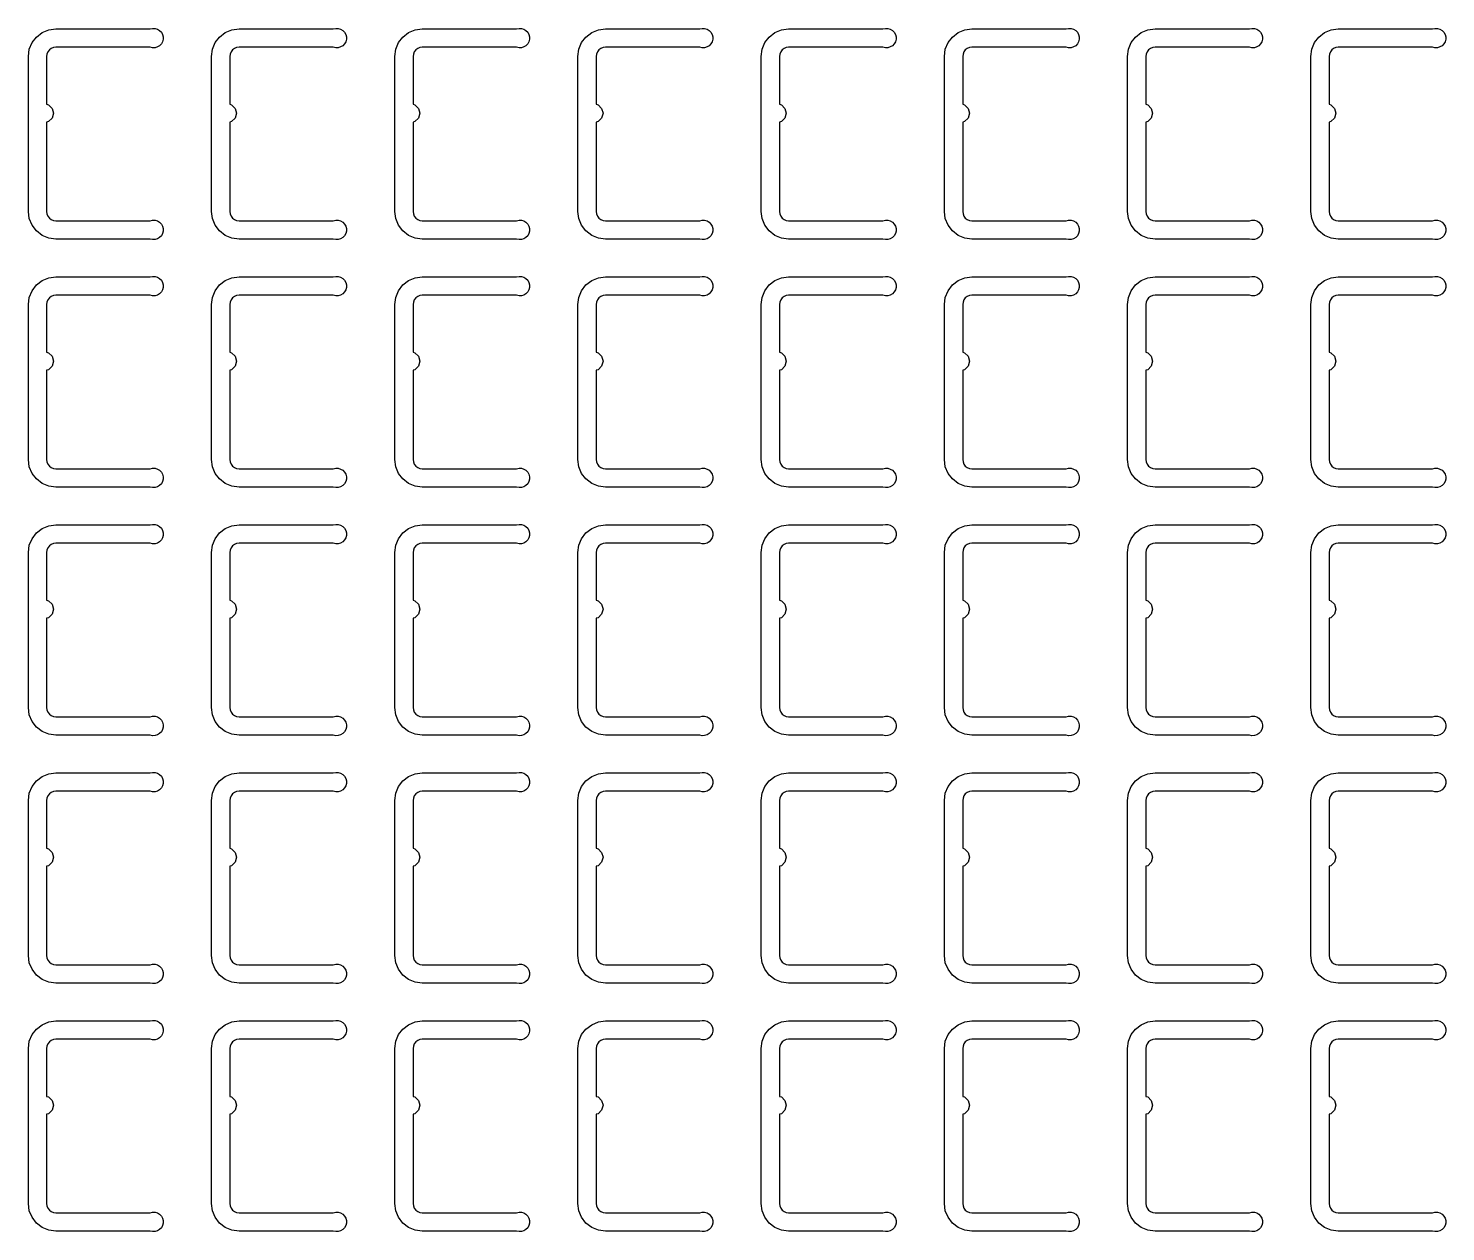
# Model space of a CAD drawing. Extents: x 11 to 212, y 11 to 212.
# Drawn here: x 79.67 to 93.32, y 61.22 to 72.81 of the extents above; entities that cross this region are included whole.
import ezdxf

# ---------------------------------------------------------------- set-up
doc = ezdxf.new("R2010")
doc.units = 0
doc.layers.add('L4', color=7, linetype='continuous')

msp = doc.modelspace()

# ---------------------------------------------------------------- linework, layer by layer
at = {"layer": 'L4'}
for points in [[(80.844, 70.959), (80.867, 70.964), (80.891, 70.964), (80.914, 70.957), (80.935, 70.944), (80.952, 70.927), (80.964, 70.906), (80.97, 70.883), (80.97, 70.859), (80.964, 70.835), (80.952, 70.814), (80.935, 70.797), (80.914, 70.784), (80.891, 70.778), (80.867, 70.777), (80.844, 70.782), (79.935, 70.782), (79.867, 70.791), (79.803, 70.818), (79.748, 70.86), (79.706, 70.915), (79.68, 70.979), (79.671, 71.047), (79.671, 72.541), (79.68, 72.61), (79.706, 72.674), (79.748, 72.728), (79.803, 72.77), (79.867, 72.797), (79.935, 72.806), (80.844, 72.806), (80.867, 72.811), (80.891, 72.811), (80.914, 72.804), (80.935, 72.791), (80.952, 72.774), (80.964, 72.753), (80.97, 72.73), (80.97, 72.706), (80.964, 72.682), (80.952, 72.661), (80.935, 72.644), (80.914, 72.632), (80.891, 72.625), (80.867, 72.624), (80.844, 72.629), (79.935, 72.629), (79.912, 72.626), (79.891, 72.618), (79.873, 72.604), (79.859, 72.585), (79.85, 72.564), (79.847, 72.541), (79.847, 72.08), (79.865, 72.076), (79.899, 72.041), (79.912, 71.994), (79.899, 71.947), (79.865, 71.913), (79.847, 71.908), (79.847, 71.047), (79.85, 71.024), (79.859, 71.003), (79.873, 70.985), (79.891, 70.971), (79.912, 70.962), (79.935, 70.959)], [(82.608, 70.959), (82.632, 70.964), (82.656, 70.964), (82.679, 70.957), (82.7, 70.944), (82.717, 70.927), (82.728, 70.906), (82.735, 70.883), (82.735, 70.859), (82.728, 70.835), (82.717, 70.814), (82.7, 70.797), (82.679, 70.784), (82.656, 70.778), (82.632, 70.777), (82.608, 70.782), (81.7, 70.782), (81.631, 70.791), (81.568, 70.818), (81.513, 70.86), (81.471, 70.915), (81.444, 70.979), (81.435, 71.047), (81.435, 72.541), (81.444, 72.61), (81.471, 72.674), (81.513, 72.728), (81.568, 72.77), (81.631, 72.797), (81.7, 72.806), (82.608, 72.806), (82.632, 72.811), (82.656, 72.811), (82.679, 72.804), (82.7, 72.791), (82.717, 72.774), (82.728, 72.753), (82.735, 72.73), (82.735, 72.706), (82.728, 72.682), (82.717, 72.661), (82.7, 72.644), (82.679, 72.632), (82.656, 72.625), (82.632, 72.624), (82.608, 72.629), (81.7, 72.629), (81.677, 72.626), (81.656, 72.618), (81.638, 72.604), (81.624, 72.585), (81.615, 72.564), (81.612, 72.541), (81.612, 72.08), (81.629, 72.076), (81.664, 72.041), (81.676, 71.994), (81.664, 71.947), (81.629, 71.913), (81.612, 71.908), (81.612, 71.047), (81.615, 71.024), (81.624, 71.003), (81.638, 70.985), (81.656, 70.971), (81.677, 70.962), (81.7, 70.959)], [(84.373, 70.959), (84.397, 70.964), (84.421, 70.964), (84.444, 70.957), (84.464, 70.944), (84.481, 70.927), (84.493, 70.906), (84.499, 70.883), (84.499, 70.859), (84.493, 70.835), (84.481, 70.814), (84.464, 70.797), (84.444, 70.784), (84.421, 70.778), (84.397, 70.777), (84.373, 70.782), (83.465, 70.782), (83.396, 70.791), (83.332, 70.818), (83.278, 70.86), (83.235, 70.915), (83.209, 70.979), (83.2, 71.047), (83.2, 72.541), (83.209, 72.61), (83.235, 72.674), (83.278, 72.728), (83.332, 72.77), (83.396, 72.797), (83.465, 72.806), (84.373, 72.806), (84.397, 72.811), (84.421, 72.811), (84.444, 72.804), (84.464, 72.791), (84.481, 72.774), (84.493, 72.753), (84.499, 72.73), (84.499, 72.706), (84.493, 72.682), (84.481, 72.661), (84.464, 72.644), (84.444, 72.632), (84.421, 72.625), (84.397, 72.624), (84.373, 72.629), (83.465, 72.629), (83.442, 72.626), (83.421, 72.618), (83.402, 72.604), (83.388, 72.585), (83.379, 72.564), (83.376, 72.541), (83.376, 72.08), (83.394, 72.076), (83.429, 72.041), (83.441, 71.994), (83.429, 71.947), (83.394, 71.913), (83.376, 71.908), (83.376, 71.047), (83.379, 71.024), (83.388, 71.003), (83.402, 70.985), (83.421, 70.971), (83.442, 70.962), (83.465, 70.959)], [(86.138, 70.959), (86.161, 70.964), (86.185, 70.964), (86.209, 70.957), (86.229, 70.944), (86.246, 70.927), (86.258, 70.906), (86.264, 70.883), (86.264, 70.859), (86.258, 70.835), (86.246, 70.814), (86.229, 70.797), (86.209, 70.784), (86.185, 70.778), (86.161, 70.777), (86.138, 70.782), (85.229, 70.782), (85.161, 70.791), (85.097, 70.818), (85.042, 70.86), (85, 70.915), (84.974, 70.979), (84.965, 71.047), (84.965, 72.541), (84.974, 72.61), (85, 72.674), (85.042, 72.728), (85.097, 72.77), (85.161, 72.797), (85.229, 72.806), (86.138, 72.806), (86.161, 72.811), (86.185, 72.811), (86.209, 72.804), (86.229, 72.791), (86.246, 72.774), (86.258, 72.753), (86.264, 72.73), (86.264, 72.706), (86.258, 72.682), (86.246, 72.661), (86.229, 72.644), (86.209, 72.632), (86.185, 72.625), (86.161, 72.624), (86.138, 72.629), (85.229, 72.629), (85.207, 72.626), (85.185, 72.618), (85.167, 72.604), (85.153, 72.585), (85.144, 72.564), (85.141, 72.541), (85.141, 72.08), (85.159, 72.076), (85.193, 72.041), (85.206, 71.994), (85.193, 71.947), (85.159, 71.913), (85.141, 71.908), (85.141, 71.047), (85.144, 71.024), (85.153, 71.003), (85.167, 70.985), (85.185, 70.971), (85.207, 70.962), (85.229, 70.959)], [(87.903, 70.959), (87.926, 70.964), (87.95, 70.964), (87.973, 70.957), (87.994, 70.944), (88.011, 70.927), (88.023, 70.906), (88.029, 70.883), (88.029, 70.859), (88.023, 70.835), (88.011, 70.814), (87.994, 70.797), (87.973, 70.784), (87.95, 70.778), (87.926, 70.777), (87.903, 70.782), (86.994, 70.782), (86.926, 70.791), (86.862, 70.818), (86.807, 70.86), (86.765, 70.915), (86.738, 70.979), (86.729, 71.047), (86.729, 72.541), (86.738, 72.61), (86.765, 72.674), (86.807, 72.728), (86.862, 72.77), (86.926, 72.797), (86.994, 72.806), (87.903, 72.806), (87.926, 72.811), (87.95, 72.811), (87.973, 72.804), (87.994, 72.791), (88.011, 72.774), (88.023, 72.753), (88.029, 72.73), (88.029, 72.706), (88.023, 72.682), (88.011, 72.661), (87.994, 72.644), (87.973, 72.632), (87.95, 72.625), (87.926, 72.624), (87.903, 72.629), (86.994, 72.629), (86.971, 72.626), (86.95, 72.618), (86.932, 72.604), (86.918, 72.585), (86.909, 72.564), (86.906, 72.541), (86.906, 72.08), (86.924, 72.076), (86.958, 72.041), (86.971, 71.994), (86.958, 71.947), (86.924, 71.913), (86.906, 71.908), (86.906, 71.047), (86.909, 71.024), (86.918, 71.003), (86.932, 70.985), (86.95, 70.971), (86.971, 70.962), (86.994, 70.959)], [(89.667, 70.959), (89.691, 70.964), (89.715, 70.964), (89.738, 70.957), (89.759, 70.944), (89.775, 70.927), (89.787, 70.906), (89.793, 70.883), (89.793, 70.859), (89.787, 70.835), (89.775, 70.814), (89.759, 70.797), (89.738, 70.784), (89.715, 70.778), (89.691, 70.777), (89.667, 70.782), (88.759, 70.782), (88.69, 70.791), (88.626, 70.818), (88.572, 70.86), (88.53, 70.915), (88.503, 70.979), (88.494, 71.047), (88.494, 72.541), (88.503, 72.61), (88.53, 72.674), (88.572, 72.728), (88.626, 72.77), (88.69, 72.797), (88.759, 72.806), (89.667, 72.806), (89.691, 72.811), (89.715, 72.811), (89.738, 72.804), (89.759, 72.791), (89.775, 72.774), (89.787, 72.753), (89.793, 72.73), (89.793, 72.706), (89.787, 72.682), (89.775, 72.661), (89.759, 72.644), (89.738, 72.632), (89.715, 72.625), (89.691, 72.624), (89.667, 72.629), (88.759, 72.629), (88.736, 72.626), (88.715, 72.618), (88.696, 72.604), (88.682, 72.585), (88.674, 72.564), (88.671, 72.541), (88.671, 72.08), (88.688, 72.076), (88.723, 72.041), (88.735, 71.994), (88.723, 71.947), (88.688, 71.913), (88.671, 71.908), (88.671, 71.047), (88.674, 71.024), (88.682, 71.003), (88.696, 70.985), (88.715, 70.971), (88.736, 70.962), (88.759, 70.959)], [(91.432, 70.959), (91.455, 70.964), (91.48, 70.964), (91.503, 70.957), (91.523, 70.944), (91.54, 70.927), (91.552, 70.906), (91.558, 70.883), (91.558, 70.859), (91.552, 70.835), (91.54, 70.814), (91.523, 70.797), (91.503, 70.784), (91.48, 70.778), (91.455, 70.777), (91.432, 70.782), (90.524, 70.782), (90.455, 70.791), (90.391, 70.818), (90.336, 70.86), (90.294, 70.915), (90.268, 70.979), (90.259, 71.047), (90.259, 72.541), (90.268, 72.61), (90.294, 72.674), (90.336, 72.728), (90.391, 72.77), (90.455, 72.797), (90.524, 72.806), (91.432, 72.806), (91.455, 72.811), (91.48, 72.811), (91.503, 72.804), (91.523, 72.791), (91.54, 72.774), (91.552, 72.753), (91.558, 72.73), (91.558, 72.706), (91.552, 72.682), (91.54, 72.661), (91.523, 72.644), (91.503, 72.632), (91.48, 72.625), (91.455, 72.624), (91.432, 72.629), (90.524, 72.629), (90.501, 72.626), (90.479, 72.618), (90.461, 72.604), (90.447, 72.585), (90.438, 72.564), (90.435, 72.541), (90.435, 72.08), (90.453, 72.076), (90.487, 72.041), (90.5, 71.994), (90.487, 71.947), (90.453, 71.913), (90.435, 71.908), (90.435, 71.047), (90.438, 71.024), (90.447, 71.003), (90.461, 70.985), (90.479, 70.971), (90.501, 70.962), (90.524, 70.959)], [(93.197, 70.959), (93.22, 70.964), (93.244, 70.964), (93.267, 70.957), (93.288, 70.944), (93.305, 70.927), (93.317, 70.906), (93.323, 70.883), (93.323, 70.859), (93.317, 70.835), (93.305, 70.814), (93.288, 70.797), (93.267, 70.784), (93.244, 70.778), (93.22, 70.777), (93.197, 70.782), (92.288, 70.782), (92.22, 70.791), (92.156, 70.818), (92.101, 70.86), (92.059, 70.915), (92.033, 70.979), (92.024, 71.047), (92.024, 72.541), (92.033, 72.61), (92.059, 72.674), (92.101, 72.728), (92.156, 72.77), (92.22, 72.797), (92.288, 72.806), (93.197, 72.806), (93.22, 72.811), (93.244, 72.811), (93.267, 72.804), (93.288, 72.791), (93.305, 72.774), (93.317, 72.753), (93.323, 72.73), (93.323, 72.706), (93.317, 72.682), (93.305, 72.661), (93.288, 72.644), (93.267, 72.632), (93.244, 72.625), (93.22, 72.624), (93.197, 72.629), (92.288, 72.629), (92.265, 72.626), (92.244, 72.618), (92.226, 72.604), (92.212, 72.585), (92.203, 72.564), (92.2, 72.541), (92.2, 72.08), (92.218, 72.076), (92.252, 72.041), (92.265, 71.994), (92.252, 71.947), (92.218, 71.913), (92.2, 71.908), (92.2, 71.047), (92.203, 71.024), (92.212, 71.003), (92.226, 70.985), (92.244, 70.971), (92.265, 70.962), (92.288, 70.959)], [(80.844, 68.571), (80.867, 68.576), (80.891, 68.575), (80.914, 68.568), (80.935, 68.556), (80.952, 68.539), (80.964, 68.518), (80.97, 68.494), (80.97, 68.47), (80.964, 68.447), (80.952, 68.426), (80.935, 68.409), (80.914, 68.396), (80.891, 68.389), (80.867, 68.389), (80.844, 68.394), (79.935, 68.394), (79.867, 68.403), (79.803, 68.43), (79.748, 68.472), (79.706, 68.526), (79.68, 68.59), (79.671, 68.659), (79.671, 70.153), (79.68, 70.221), (79.706, 70.285), (79.748, 70.34), (79.803, 70.382), (79.867, 70.409), (79.935, 70.418), (80.844, 70.418), (80.867, 70.423), (80.891, 70.422), (80.914, 70.416), (80.935, 70.403), (80.952, 70.386), (80.964, 70.365), (80.97, 70.341), (80.97, 70.317), (80.964, 70.294), (80.952, 70.273), (80.935, 70.256), (80.914, 70.243), (80.891, 70.236), (80.867, 70.236), (80.844, 70.241), (79.935, 70.241), (79.912, 70.238), (79.891, 70.229), (79.873, 70.215), (79.859, 70.197), (79.85, 70.176), (79.847, 70.153), (79.847, 69.692), (79.865, 69.687), (79.899, 69.653), (79.912, 69.606), (79.899, 69.559), (79.865, 69.524), (79.847, 69.52), (79.847, 68.659), (79.85, 68.636), (79.859, 68.615), (79.873, 68.596), (79.891, 68.582), (79.912, 68.574), (79.935, 68.571)], [(82.608, 68.571), (82.632, 68.576), (82.656, 68.575), (82.679, 68.568), (82.7, 68.556), (82.717, 68.539), (82.728, 68.518), (82.735, 68.494), (82.735, 68.47), (82.728, 68.447), (82.717, 68.426), (82.7, 68.409), (82.679, 68.396), (82.656, 68.389), (82.632, 68.389), (82.608, 68.394), (81.7, 68.394), (81.631, 68.403), (81.568, 68.43), (81.513, 68.472), (81.471, 68.526), (81.444, 68.59), (81.435, 68.659), (81.435, 70.153), (81.444, 70.221), (81.471, 70.285), (81.513, 70.34), (81.568, 70.382), (81.631, 70.409), (81.7, 70.418), (82.608, 70.418), (82.632, 70.423), (82.656, 70.422), (82.679, 70.416), (82.7, 70.403), (82.717, 70.386), (82.728, 70.365), (82.735, 70.341), (82.735, 70.317), (82.728, 70.294), (82.717, 70.273), (82.7, 70.256), (82.679, 70.243), (82.656, 70.236), (82.632, 70.236), (82.608, 70.241), (81.7, 70.241), (81.677, 70.238), (81.656, 70.229), (81.638, 70.215), (81.624, 70.197), (81.615, 70.176), (81.612, 70.153), (81.612, 69.692), (81.629, 69.687), (81.664, 69.653), (81.676, 69.606), (81.664, 69.559), (81.629, 69.524), (81.612, 69.52), (81.612, 68.659), (81.615, 68.636), (81.624, 68.615), (81.638, 68.596), (81.656, 68.582), (81.677, 68.574), (81.7, 68.571)], [(84.373, 68.571), (84.397, 68.576), (84.421, 68.575), (84.444, 68.568), (84.464, 68.556), (84.481, 68.539), (84.493, 68.518), (84.499, 68.494), (84.499, 68.47), (84.493, 68.447), (84.481, 68.426), (84.464, 68.409), (84.444, 68.396), (84.421, 68.389), (84.397, 68.389), (84.373, 68.394), (83.465, 68.394), (83.396, 68.403), (83.332, 68.43), (83.278, 68.472), (83.235, 68.526), (83.209, 68.59), (83.2, 68.659), (83.2, 70.153), (83.209, 70.221), (83.235, 70.285), (83.278, 70.34), (83.332, 70.382), (83.396, 70.409), (83.465, 70.418), (84.373, 70.418), (84.397, 70.423), (84.421, 70.422), (84.444, 70.416), (84.464, 70.403), (84.481, 70.386), (84.493, 70.365), (84.499, 70.341), (84.499, 70.317), (84.493, 70.294), (84.481, 70.273), (84.464, 70.256), (84.444, 70.243), (84.421, 70.236), (84.397, 70.236), (84.373, 70.241), (83.465, 70.241), (83.442, 70.238), (83.421, 70.229), (83.402, 70.215), (83.388, 70.197), (83.379, 70.176), (83.376, 70.153), (83.376, 69.692), (83.394, 69.687), (83.429, 69.653), (83.441, 69.606), (83.429, 69.559), (83.394, 69.524), (83.376, 69.52), (83.376, 68.659), (83.379, 68.636), (83.388, 68.615), (83.402, 68.596), (83.421, 68.582), (83.442, 68.574), (83.465, 68.571)], [(86.138, 68.571), (86.161, 68.576), (86.185, 68.575), (86.209, 68.568), (86.229, 68.556), (86.246, 68.539), (86.258, 68.518), (86.264, 68.494), (86.264, 68.47), (86.258, 68.447), (86.246, 68.426), (86.229, 68.409), (86.209, 68.396), (86.185, 68.389), (86.161, 68.389), (86.138, 68.394), (85.229, 68.394), (85.161, 68.403), (85.097, 68.43), (85.042, 68.472), (85, 68.526), (84.974, 68.59), (84.965, 68.659), (84.965, 70.153), (84.974, 70.221), (85, 70.285), (85.042, 70.34), (85.097, 70.382), (85.161, 70.409), (85.229, 70.418), (86.138, 70.418), (86.161, 70.423), (86.185, 70.422), (86.209, 70.416), (86.229, 70.403), (86.246, 70.386), (86.258, 70.365), (86.264, 70.341), (86.264, 70.317), (86.258, 70.294), (86.246, 70.273), (86.229, 70.256), (86.209, 70.243), (86.185, 70.236), (86.161, 70.236), (86.138, 70.241), (85.229, 70.241), (85.207, 70.238), (85.185, 70.229), (85.167, 70.215), (85.153, 70.197), (85.144, 70.176), (85.141, 70.153), (85.141, 69.692), (85.159, 69.687), (85.193, 69.653), (85.206, 69.606), (85.193, 69.559), (85.159, 69.524), (85.141, 69.52), (85.141, 68.659), (85.144, 68.636), (85.153, 68.615), (85.167, 68.596), (85.185, 68.582), (85.207, 68.574), (85.229, 68.571)], [(87.903, 68.571), (87.926, 68.576), (87.95, 68.575), (87.973, 68.568), (87.994, 68.556), (88.011, 68.539), (88.023, 68.518), (88.029, 68.494), (88.029, 68.47), (88.023, 68.447), (88.011, 68.426), (87.994, 68.409), (87.973, 68.396), (87.95, 68.389), (87.926, 68.389), (87.903, 68.394), (86.994, 68.394), (86.926, 68.403), (86.862, 68.43), (86.807, 68.472), (86.765, 68.526), (86.738, 68.59), (86.729, 68.659), (86.729, 70.153), (86.738, 70.221), (86.765, 70.285), (86.807, 70.34), (86.862, 70.382), (86.926, 70.409), (86.994, 70.418), (87.903, 70.418), (87.926, 70.423), (87.95, 70.422), (87.973, 70.416), (87.994, 70.403), (88.011, 70.386), (88.023, 70.365), (88.029, 70.341), (88.029, 70.317), (88.023, 70.294), (88.011, 70.273), (87.994, 70.256), (87.973, 70.243), (87.95, 70.236), (87.926, 70.236), (87.903, 70.241), (86.994, 70.241), (86.971, 70.238), (86.95, 70.229), (86.932, 70.215), (86.918, 70.197), (86.909, 70.176), (86.906, 70.153), (86.906, 69.692), (86.924, 69.687), (86.958, 69.653), (86.971, 69.606), (86.958, 69.559), (86.924, 69.524), (86.906, 69.52), (86.906, 68.659), (86.909, 68.636), (86.918, 68.615), (86.932, 68.596), (86.95, 68.582), (86.971, 68.574), (86.994, 68.571)], [(89.667, 68.571), (89.691, 68.576), (89.715, 68.575), (89.738, 68.568), (89.759, 68.556), (89.775, 68.539), (89.787, 68.518), (89.793, 68.494), (89.793, 68.47), (89.787, 68.447), (89.775, 68.426), (89.759, 68.409), (89.738, 68.396), (89.715, 68.389), (89.691, 68.389), (89.667, 68.394), (88.759, 68.394), (88.69, 68.403), (88.626, 68.43), (88.572, 68.472), (88.53, 68.526), (88.503, 68.59), (88.494, 68.659), (88.494, 70.153), (88.503, 70.221), (88.53, 70.285), (88.572, 70.34), (88.626, 70.382), (88.69, 70.409), (88.759, 70.418), (89.667, 70.418), (89.691, 70.423), (89.715, 70.422), (89.738, 70.416), (89.759, 70.403), (89.775, 70.386), (89.787, 70.365), (89.793, 70.341), (89.793, 70.317), (89.787, 70.294), (89.775, 70.273), (89.759, 70.256), (89.738, 70.243), (89.715, 70.236), (89.691, 70.236), (89.667, 70.241), (88.759, 70.241), (88.736, 70.238), (88.715, 70.229), (88.696, 70.215), (88.682, 70.197), (88.674, 70.176), (88.671, 70.153), (88.671, 69.692), (88.688, 69.687), (88.723, 69.653), (88.735, 69.606), (88.723, 69.559), (88.688, 69.524), (88.671, 69.52), (88.671, 68.659), (88.674, 68.636), (88.682, 68.615), (88.696, 68.596), (88.715, 68.582), (88.736, 68.574), (88.759, 68.571)], [(91.432, 68.571), (91.455, 68.576), (91.48, 68.575), (91.503, 68.568), (91.523, 68.556), (91.54, 68.539), (91.552, 68.518), (91.558, 68.494), (91.558, 68.47), (91.552, 68.447), (91.54, 68.426), (91.523, 68.409), (91.503, 68.396), (91.48, 68.389), (91.455, 68.389), (91.432, 68.394), (90.524, 68.394), (90.455, 68.403), (90.391, 68.43), (90.336, 68.472), (90.294, 68.526), (90.268, 68.59), (90.259, 68.659), (90.259, 70.153), (90.268, 70.221), (90.294, 70.285), (90.336, 70.34), (90.391, 70.382), (90.455, 70.409), (90.524, 70.418), (91.432, 70.418), (91.455, 70.423), (91.48, 70.422), (91.503, 70.416), (91.523, 70.403), (91.54, 70.386), (91.552, 70.365), (91.558, 70.341), (91.558, 70.317), (91.552, 70.294), (91.54, 70.273), (91.523, 70.256), (91.503, 70.243), (91.48, 70.236), (91.455, 70.236), (91.432, 70.241), (90.524, 70.241), (90.501, 70.238), (90.479, 70.229), (90.461, 70.215), (90.447, 70.197), (90.438, 70.176), (90.435, 70.153), (90.435, 69.692), (90.453, 69.687), (90.487, 69.653), (90.5, 69.606), (90.487, 69.559), (90.453, 69.524), (90.435, 69.52), (90.435, 68.659), (90.438, 68.636), (90.447, 68.615), (90.461, 68.596), (90.479, 68.582), (90.501, 68.574), (90.524, 68.571)], [(93.197, 68.571), (93.22, 68.576), (93.244, 68.575), (93.267, 68.568), (93.288, 68.556), (93.305, 68.539), (93.317, 68.518), (93.323, 68.494), (93.323, 68.47), (93.317, 68.447), (93.305, 68.426), (93.288, 68.409), (93.267, 68.396), (93.244, 68.389), (93.22, 68.389), (93.197, 68.394), (92.288, 68.394), (92.22, 68.403), (92.156, 68.43), (92.101, 68.472), (92.059, 68.526), (92.033, 68.59), (92.024, 68.659), (92.024, 70.153), (92.033, 70.221), (92.059, 70.285), (92.101, 70.34), (92.156, 70.382), (92.22, 70.409), (92.288, 70.418), (93.197, 70.418), (93.22, 70.423), (93.244, 70.422), (93.267, 70.416), (93.288, 70.403), (93.305, 70.386), (93.317, 70.365), (93.323, 70.341), (93.323, 70.317), (93.317, 70.294), (93.305, 70.273), (93.288, 70.256), (93.267, 70.243), (93.244, 70.236), (93.22, 70.236), (93.197, 70.241), (92.288, 70.241), (92.265, 70.238), (92.244, 70.229), (92.226, 70.215), (92.212, 70.197), (92.203, 70.176), (92.2, 70.153), (92.2, 69.692), (92.218, 69.687), (92.252, 69.653), (92.265, 69.606), (92.252, 69.559), (92.218, 69.524), (92.2, 69.52), (92.2, 68.659), (92.203, 68.636), (92.212, 68.615), (92.226, 68.596), (92.244, 68.582), (92.265, 68.574), (92.288, 68.571)], [(80.844, 66.182), (80.867, 66.188), (80.891, 66.187), (80.914, 66.18), (80.935, 66.168), (80.952, 66.15), (80.964, 66.129), (80.97, 66.106), (80.97, 66.082), (80.964, 66.059), (80.952, 66.038), (80.935, 66.02), (80.914, 66.008), (80.891, 66.001), (80.867, 66), (80.844, 66.006), (79.935, 66.006), (79.867, 66.015), (79.803, 66.041), (79.748, 66.083), (79.706, 66.138), (79.68, 66.202), (79.671, 66.271), (79.671, 67.765), (79.68, 67.833), (79.706, 67.897), (79.748, 67.952), (79.803, 67.994), (79.867, 68.02), (79.935, 68.029), (80.844, 68.029), (80.867, 68.035), (80.891, 68.034), (80.914, 68.027), (80.935, 68.015), (80.952, 67.998), (80.964, 67.977), (80.97, 67.953), (80.97, 67.929), (80.964, 67.906), (80.952, 67.885), (80.935, 67.868), (80.914, 67.855), (80.891, 67.848), (80.867, 67.848), (80.844, 67.853), (79.935, 67.853), (79.912, 67.85), (79.891, 67.841), (79.873, 67.827), (79.859, 67.809), (79.85, 67.788), (79.847, 67.765), (79.847, 67.304), (79.865, 67.299), (79.899, 67.265), (79.912, 67.218), (79.899, 67.171), (79.865, 67.136), (79.847, 67.131), (79.847, 66.271), (79.85, 66.248), (79.859, 66.226), (79.873, 66.208), (79.891, 66.194), (79.912, 66.185), (79.935, 66.182)], [(82.608, 66.182), (82.632, 66.188), (82.656, 66.187), (82.679, 66.18), (82.7, 66.168), (82.717, 66.15), (82.728, 66.129), (82.735, 66.106), (82.735, 66.082), (82.728, 66.059), (82.717, 66.038), (82.7, 66.02), (82.679, 66.008), (82.656, 66.001), (82.632, 66), (82.608, 66.006), (81.7, 66.006), (81.631, 66.015), (81.568, 66.041), (81.513, 66.083), (81.471, 66.138), (81.444, 66.202), (81.435, 66.271), (81.435, 67.765), (81.444, 67.833), (81.471, 67.897), (81.513, 67.952), (81.568, 67.994), (81.631, 68.02), (81.7, 68.029), (82.608, 68.029), (82.632, 68.035), (82.656, 68.034), (82.679, 68.027), (82.7, 68.015), (82.717, 67.998), (82.728, 67.977), (82.735, 67.953), (82.735, 67.929), (82.728, 67.906), (82.717, 67.885), (82.7, 67.868), (82.679, 67.855), (82.656, 67.848), (82.632, 67.848), (82.608, 67.853), (81.7, 67.853), (81.677, 67.85), (81.656, 67.841), (81.638, 67.827), (81.624, 67.809), (81.615, 67.788), (81.612, 67.765), (81.612, 67.304), (81.629, 67.299), (81.664, 67.265), (81.676, 67.218), (81.664, 67.171), (81.629, 67.136), (81.612, 67.131), (81.612, 66.271), (81.615, 66.248), (81.624, 66.226), (81.638, 66.208), (81.656, 66.194), (81.677, 66.185), (81.7, 66.182)], [(84.373, 66.182), (84.397, 66.188), (84.421, 66.187), (84.444, 66.18), (84.464, 66.168), (84.481, 66.15), (84.493, 66.129), (84.499, 66.106), (84.499, 66.082), (84.493, 66.059), (84.481, 66.038), (84.464, 66.02), (84.444, 66.008), (84.421, 66.001), (84.397, 66), (84.373, 66.006), (83.465, 66.006), (83.396, 66.015), (83.332, 66.041), (83.278, 66.083), (83.235, 66.138), (83.209, 66.202), (83.2, 66.271), (83.2, 67.765), (83.209, 67.833), (83.235, 67.897), (83.278, 67.952), (83.332, 67.994), (83.396, 68.02), (83.465, 68.029), (84.373, 68.029), (84.397, 68.035), (84.421, 68.034), (84.444, 68.027), (84.464, 68.015), (84.481, 67.998), (84.493, 67.977), (84.499, 67.953), (84.499, 67.929), (84.493, 67.906), (84.481, 67.885), (84.464, 67.868), (84.444, 67.855), (84.421, 67.848), (84.397, 67.848), (84.373, 67.853), (83.465, 67.853), (83.442, 67.85), (83.421, 67.841), (83.402, 67.827), (83.388, 67.809), (83.379, 67.788), (83.376, 67.765), (83.376, 67.304), (83.394, 67.299), (83.429, 67.265), (83.441, 67.218), (83.429, 67.171), (83.394, 67.136), (83.376, 67.131), (83.376, 66.271), (83.379, 66.248), (83.388, 66.226), (83.402, 66.208), (83.421, 66.194), (83.442, 66.185), (83.465, 66.182)], [(86.138, 66.182), (86.161, 66.188), (86.185, 66.187), (86.209, 66.18), (86.229, 66.168), (86.246, 66.15), (86.258, 66.129), (86.264, 66.106), (86.264, 66.082), (86.258, 66.059), (86.246, 66.038), (86.229, 66.02), (86.209, 66.008), (86.185, 66.001), (86.161, 66), (86.138, 66.006), (85.229, 66.006), (85.161, 66.015), (85.097, 66.041), (85.042, 66.083), (85, 66.138), (84.974, 66.202), (84.965, 66.271), (84.965, 67.765), (84.974, 67.833), (85, 67.897), (85.042, 67.952), (85.097, 67.994), (85.161, 68.02), (85.229, 68.029), (86.138, 68.029), (86.161, 68.035), (86.185, 68.034), (86.209, 68.027), (86.229, 68.015), (86.246, 67.998), (86.258, 67.977), (86.264, 67.953), (86.264, 67.929), (86.258, 67.906), (86.246, 67.885), (86.229, 67.868), (86.209, 67.855), (86.185, 67.848), (86.161, 67.848), (86.138, 67.853), (85.229, 67.853), (85.207, 67.85), (85.185, 67.841), (85.167, 67.827), (85.153, 67.809), (85.144, 67.788), (85.141, 67.765), (85.141, 67.304), (85.159, 67.299), (85.193, 67.265), (85.206, 67.218), (85.193, 67.171), (85.159, 67.136), (85.141, 67.131), (85.141, 66.271), (85.144, 66.248), (85.153, 66.226), (85.167, 66.208), (85.185, 66.194), (85.207, 66.185), (85.229, 66.182)], [(87.903, 66.182), (87.926, 66.188), (87.95, 66.187), (87.973, 66.18), (87.994, 66.168), (88.011, 66.15), (88.023, 66.129), (88.029, 66.106), (88.029, 66.082), (88.023, 66.059), (88.011, 66.038), (87.994, 66.02), (87.973, 66.008), (87.95, 66.001), (87.926, 66), (87.903, 66.006), (86.994, 66.006), (86.926, 66.015), (86.862, 66.041), (86.807, 66.083), (86.765, 66.138), (86.738, 66.202), (86.729, 66.271), (86.729, 67.765), (86.738, 67.833), (86.765, 67.897), (86.807, 67.952), (86.862, 67.994), (86.926, 68.02), (86.994, 68.029), (87.903, 68.029), (87.926, 68.035), (87.95, 68.034), (87.973, 68.027), (87.994, 68.015), (88.011, 67.998), (88.023, 67.977), (88.029, 67.953), (88.029, 67.929), (88.023, 67.906), (88.011, 67.885), (87.994, 67.868), (87.973, 67.855), (87.95, 67.848), (87.926, 67.848), (87.903, 67.853), (86.994, 67.853), (86.971, 67.85), (86.95, 67.841), (86.932, 67.827), (86.918, 67.809), (86.909, 67.788), (86.906, 67.765), (86.906, 67.304), (86.924, 67.299), (86.958, 67.265), (86.971, 67.218), (86.958, 67.171), (86.924, 67.136), (86.906, 67.131), (86.906, 66.271), (86.909, 66.248), (86.918, 66.226), (86.932, 66.208), (86.95, 66.194), (86.971, 66.185), (86.994, 66.182)], [(89.667, 66.182), (89.691, 66.188), (89.715, 66.187), (89.738, 66.18), (89.759, 66.168), (89.775, 66.15), (89.787, 66.129), (89.793, 66.106), (89.793, 66.082), (89.787, 66.059), (89.775, 66.038), (89.759, 66.02), (89.738, 66.008), (89.715, 66.001), (89.691, 66), (89.667, 66.006), (88.759, 66.006), (88.69, 66.015), (88.626, 66.041), (88.572, 66.083), (88.53, 66.138), (88.503, 66.202), (88.494, 66.271), (88.494, 67.765), (88.503, 67.833), (88.53, 67.897), (88.572, 67.952), (88.626, 67.994), (88.69, 68.02), (88.759, 68.029), (89.667, 68.029), (89.691, 68.035), (89.715, 68.034), (89.738, 68.027), (89.759, 68.015), (89.775, 67.998), (89.787, 67.977), (89.793, 67.953), (89.793, 67.929), (89.787, 67.906), (89.775, 67.885), (89.759, 67.868), (89.738, 67.855), (89.715, 67.848), (89.691, 67.848), (89.667, 67.853), (88.759, 67.853), (88.736, 67.85), (88.715, 67.841), (88.696, 67.827), (88.682, 67.809), (88.674, 67.788), (88.671, 67.765), (88.671, 67.304), (88.688, 67.299), (88.723, 67.265), (88.735, 67.218), (88.723, 67.171), (88.688, 67.136), (88.671, 67.131), (88.671, 66.271), (88.674, 66.248), (88.682, 66.226), (88.696, 66.208), (88.715, 66.194), (88.736, 66.185), (88.759, 66.182)], [(91.432, 66.182), (91.455, 66.188), (91.48, 66.187), (91.503, 66.18), (91.523, 66.168), (91.54, 66.15), (91.552, 66.129), (91.558, 66.106), (91.558, 66.082), (91.552, 66.059), (91.54, 66.038), (91.523, 66.02), (91.503, 66.008), (91.48, 66.001), (91.455, 66), (91.432, 66.006), (90.524, 66.006), (90.455, 66.015), (90.391, 66.041), (90.336, 66.083), (90.294, 66.138), (90.268, 66.202), (90.259, 66.271), (90.259, 67.765), (90.268, 67.833), (90.294, 67.897), (90.336, 67.952), (90.391, 67.994), (90.455, 68.02), (90.524, 68.029), (91.432, 68.029), (91.455, 68.035), (91.48, 68.034), (91.503, 68.027), (91.523, 68.015), (91.54, 67.998), (91.552, 67.977), (91.558, 67.953), (91.558, 67.929), (91.552, 67.906), (91.54, 67.885), (91.523, 67.868), (91.503, 67.855), (91.48, 67.848), (91.455, 67.848), (91.432, 67.853), (90.524, 67.853), (90.501, 67.85), (90.479, 67.841), (90.461, 67.827), (90.447, 67.809), (90.438, 67.788), (90.435, 67.765), (90.435, 67.304), (90.453, 67.299), (90.487, 67.265), (90.5, 67.218), (90.487, 67.171), (90.453, 67.136), (90.435, 67.131), (90.435, 66.271), (90.438, 66.248), (90.447, 66.226), (90.461, 66.208), (90.479, 66.194), (90.501, 66.185), (90.524, 66.182)], [(93.197, 66.182), (93.22, 66.188), (93.244, 66.187), (93.267, 66.18), (93.288, 66.168), (93.305, 66.15), (93.317, 66.129), (93.323, 66.106), (93.323, 66.082), (93.317, 66.059), (93.305, 66.038), (93.288, 66.02), (93.267, 66.008), (93.244, 66.001), (93.22, 66), (93.197, 66.006), (92.288, 66.006), (92.22, 66.015), (92.156, 66.041), (92.101, 66.083), (92.059, 66.138), (92.033, 66.202), (92.024, 66.271), (92.024, 67.765), (92.033, 67.833), (92.059, 67.897), (92.101, 67.952), (92.156, 67.994), (92.22, 68.02), (92.288, 68.029), (93.197, 68.029), (93.22, 68.035), (93.244, 68.034), (93.267, 68.027), (93.288, 68.015), (93.305, 67.998), (93.317, 67.977), (93.323, 67.953), (93.323, 67.929), (93.317, 67.906), (93.305, 67.885), (93.288, 67.868), (93.267, 67.855), (93.244, 67.848), (93.22, 67.848), (93.197, 67.853), (92.288, 67.853), (92.265, 67.85), (92.244, 67.841), (92.226, 67.827), (92.212, 67.809), (92.203, 67.788), (92.2, 67.765), (92.2, 67.304), (92.218, 67.299), (92.252, 67.265), (92.265, 67.218), (92.252, 67.171), (92.218, 67.136), (92.2, 67.131), (92.2, 66.271), (92.203, 66.248), (92.212, 66.226), (92.226, 66.208), (92.244, 66.194), (92.265, 66.185), (92.288, 66.182)], [(80.844, 63.794), (80.867, 63.8), (80.891, 63.799), (80.914, 63.792), (80.935, 63.78), (80.952, 63.762), (80.964, 63.741), (80.97, 63.718), (80.97, 63.694), (80.964, 63.671), (80.952, 63.65), (80.935, 63.632), (80.914, 63.62), (80.891, 63.613), (80.867, 63.612), (80.844, 63.618), (79.935, 63.618), (79.867, 63.627), (79.803, 63.653), (79.748, 63.695), (79.706, 63.75), (79.68, 63.814), (79.671, 63.882), (79.671, 65.376), (79.68, 65.445), (79.706, 65.509), (79.748, 65.564), (79.803, 65.606), (79.867, 65.632), (79.935, 65.641), (80.844, 65.641), (80.867, 65.647), (80.891, 65.646), (80.914, 65.639), (80.935, 65.627), (80.952, 65.609), (80.964, 65.588), (80.97, 65.565), (80.97, 65.541), (80.964, 65.518), (80.952, 65.497), (80.935, 65.479), (80.914, 65.467), (80.891, 65.46), (80.867, 65.459), (80.844, 65.465), (79.935, 65.465), (79.912, 65.462), (79.891, 65.453), (79.873, 65.439), (79.859, 65.421), (79.85, 65.399), (79.847, 65.376), (79.847, 64.916), (79.865, 64.911), (79.899, 64.876), (79.912, 64.829), (79.899, 64.782), (79.865, 64.748), (79.847, 64.743), (79.847, 63.882), (79.85, 63.86), (79.859, 63.838), (79.873, 63.82), (79.891, 63.806), (79.912, 63.797), (79.935, 63.794)], [(82.608, 63.794), (82.632, 63.8), (82.656, 63.799), (82.679, 63.792), (82.7, 63.78), (82.717, 63.762), (82.728, 63.741), (82.735, 63.718), (82.735, 63.694), (82.728, 63.671), (82.717, 63.65), (82.7, 63.632), (82.679, 63.62), (82.656, 63.613), (82.632, 63.612), (82.608, 63.618), (81.7, 63.618), (81.631, 63.627), (81.568, 63.653), (81.513, 63.695), (81.471, 63.75), (81.444, 63.814), (81.435, 63.882), (81.435, 65.376), (81.444, 65.445), (81.471, 65.509), (81.513, 65.564), (81.568, 65.606), (81.631, 65.632), (81.7, 65.641), (82.608, 65.641), (82.632, 65.647), (82.656, 65.646), (82.679, 65.639), (82.7, 65.627), (82.717, 65.609), (82.728, 65.588), (82.735, 65.565), (82.735, 65.541), (82.728, 65.518), (82.717, 65.497), (82.7, 65.479), (82.679, 65.467), (82.656, 65.46), (82.632, 65.459), (82.608, 65.465), (81.7, 65.465), (81.677, 65.462), (81.656, 65.453), (81.638, 65.439), (81.624, 65.421), (81.615, 65.399), (81.612, 65.376), (81.612, 64.916), (81.629, 64.911), (81.664, 64.876), (81.676, 64.829), (81.664, 64.782), (81.629, 64.748), (81.612, 64.743), (81.612, 63.882), (81.615, 63.86), (81.624, 63.838), (81.638, 63.82), (81.656, 63.806), (81.677, 63.797), (81.7, 63.794)], [(84.373, 63.794), (84.397, 63.8), (84.421, 63.799), (84.444, 63.792), (84.464, 63.78), (84.481, 63.762), (84.493, 63.741), (84.499, 63.718), (84.499, 63.694), (84.493, 63.671), (84.481, 63.65), (84.464, 63.632), (84.444, 63.62), (84.421, 63.613), (84.397, 63.612), (84.373, 63.618), (83.465, 63.618), (83.396, 63.627), (83.332, 63.653), (83.278, 63.695), (83.235, 63.75), (83.209, 63.814), (83.2, 63.882), (83.2, 65.376), (83.209, 65.445), (83.235, 65.509), (83.278, 65.564), (83.332, 65.606), (83.396, 65.632), (83.465, 65.641), (84.373, 65.641), (84.397, 65.647), (84.421, 65.646), (84.444, 65.639), (84.464, 65.627), (84.481, 65.609), (84.493, 65.588), (84.499, 65.565), (84.499, 65.541), (84.493, 65.518), (84.481, 65.497), (84.464, 65.479), (84.444, 65.467), (84.421, 65.46), (84.397, 65.459), (84.373, 65.465), (83.465, 65.465), (83.442, 65.462), (83.421, 65.453), (83.402, 65.439), (83.388, 65.421), (83.379, 65.399), (83.376, 65.376), (83.376, 64.916), (83.394, 64.911), (83.429, 64.876), (83.441, 64.829), (83.429, 64.782), (83.394, 64.748), (83.376, 64.743), (83.376, 63.882), (83.379, 63.86), (83.388, 63.838), (83.402, 63.82), (83.421, 63.806), (83.442, 63.797), (83.465, 63.794)], [(86.138, 63.794), (86.161, 63.8), (86.185, 63.799), (86.209, 63.792), (86.229, 63.78), (86.246, 63.762), (86.258, 63.741), (86.264, 63.718), (86.264, 63.694), (86.258, 63.671), (86.246, 63.65), (86.229, 63.632), (86.209, 63.62), (86.185, 63.613), (86.161, 63.612), (86.138, 63.618), (85.229, 63.618), (85.161, 63.627), (85.097, 63.653), (85.042, 63.695), (85, 63.75), (84.974, 63.814), (84.965, 63.882), (84.965, 65.376), (84.974, 65.445), (85, 65.509), (85.042, 65.564), (85.097, 65.606), (85.161, 65.632), (85.229, 65.641), (86.138, 65.641), (86.161, 65.647), (86.185, 65.646), (86.209, 65.639), (86.229, 65.627), (86.246, 65.609), (86.258, 65.588), (86.264, 65.565), (86.264, 65.541), (86.258, 65.518), (86.246, 65.497), (86.229, 65.479), (86.209, 65.467), (86.185, 65.46), (86.161, 65.459), (86.138, 65.465), (85.229, 65.465), (85.207, 65.462), (85.185, 65.453), (85.167, 65.439), (85.153, 65.421), (85.144, 65.399), (85.141, 65.376), (85.141, 64.916), (85.159, 64.911), (85.193, 64.876), (85.206, 64.829), (85.193, 64.782), (85.159, 64.748), (85.141, 64.743), (85.141, 63.882), (85.144, 63.86), (85.153, 63.838), (85.167, 63.82), (85.185, 63.806), (85.207, 63.797), (85.229, 63.794)], [(87.903, 63.794), (87.926, 63.8), (87.95, 63.799), (87.973, 63.792), (87.994, 63.78), (88.011, 63.762), (88.023, 63.741), (88.029, 63.718), (88.029, 63.694), (88.023, 63.671), (88.011, 63.65), (87.994, 63.632), (87.973, 63.62), (87.95, 63.613), (87.926, 63.612), (87.903, 63.618), (86.994, 63.618), (86.926, 63.627), (86.862, 63.653), (86.807, 63.695), (86.765, 63.75), (86.738, 63.814), (86.729, 63.882), (86.729, 65.376), (86.738, 65.445), (86.765, 65.509), (86.807, 65.564), (86.862, 65.606), (86.926, 65.632), (86.994, 65.641), (87.903, 65.641), (87.926, 65.647), (87.95, 65.646), (87.973, 65.639), (87.994, 65.627), (88.011, 65.609), (88.023, 65.588), (88.029, 65.565), (88.029, 65.541), (88.023, 65.518), (88.011, 65.497), (87.994, 65.479), (87.973, 65.467), (87.95, 65.46), (87.926, 65.459), (87.903, 65.465), (86.994, 65.465), (86.971, 65.462), (86.95, 65.453), (86.932, 65.439), (86.918, 65.421), (86.909, 65.399), (86.906, 65.376), (86.906, 64.916), (86.924, 64.911), (86.958, 64.876), (86.971, 64.829), (86.958, 64.782), (86.924, 64.748), (86.906, 64.743), (86.906, 63.882), (86.909, 63.86), (86.918, 63.838), (86.932, 63.82), (86.95, 63.806), (86.971, 63.797), (86.994, 63.794)], [(89.667, 63.794), (89.691, 63.8), (89.715, 63.799), (89.738, 63.792), (89.759, 63.78), (89.775, 63.762), (89.787, 63.741), (89.793, 63.718), (89.793, 63.694), (89.787, 63.671), (89.775, 63.65), (89.759, 63.632), (89.738, 63.62), (89.715, 63.613), (89.691, 63.612), (89.667, 63.618), (88.759, 63.618), (88.69, 63.627), (88.626, 63.653), (88.572, 63.695), (88.53, 63.75), (88.503, 63.814), (88.494, 63.882), (88.494, 65.376), (88.503, 65.445), (88.53, 65.509), (88.572, 65.564), (88.626, 65.606), (88.69, 65.632), (88.759, 65.641), (89.667, 65.641), (89.691, 65.647), (89.715, 65.646), (89.738, 65.639), (89.759, 65.627), (89.775, 65.609), (89.787, 65.588), (89.793, 65.565), (89.793, 65.541), (89.787, 65.518), (89.775, 65.497), (89.759, 65.479), (89.738, 65.467), (89.715, 65.46), (89.691, 65.459), (89.667, 65.465), (88.759, 65.465), (88.736, 65.462), (88.715, 65.453), (88.696, 65.439), (88.682, 65.421), (88.674, 65.399), (88.671, 65.376), (88.671, 64.916), (88.688, 64.911), (88.723, 64.876), (88.735, 64.829), (88.723, 64.782), (88.688, 64.748), (88.671, 64.743), (88.671, 63.882), (88.674, 63.86), (88.682, 63.838), (88.696, 63.82), (88.715, 63.806), (88.736, 63.797), (88.759, 63.794)], [(91.432, 63.794), (91.455, 63.8), (91.48, 63.799), (91.503, 63.792), (91.523, 63.78), (91.54, 63.762), (91.552, 63.741), (91.558, 63.718), (91.558, 63.694), (91.552, 63.671), (91.54, 63.65), (91.523, 63.632), (91.503, 63.62), (91.48, 63.613), (91.455, 63.612), (91.432, 63.618), (90.524, 63.618), (90.455, 63.627), (90.391, 63.653), (90.336, 63.695), (90.294, 63.75), (90.268, 63.814), (90.259, 63.882), (90.259, 65.376), (90.268, 65.445), (90.294, 65.509), (90.336, 65.564), (90.391, 65.606), (90.455, 65.632), (90.524, 65.641), (91.432, 65.641), (91.455, 65.647), (91.48, 65.646), (91.503, 65.639), (91.523, 65.627), (91.54, 65.609), (91.552, 65.588), (91.558, 65.565), (91.558, 65.541), (91.552, 65.518), (91.54, 65.497), (91.523, 65.479), (91.503, 65.467), (91.48, 65.46), (91.455, 65.459), (91.432, 65.465), (90.524, 65.465), (90.501, 65.462), (90.479, 65.453), (90.461, 65.439), (90.447, 65.421), (90.438, 65.399), (90.435, 65.376), (90.435, 64.916), (90.453, 64.911), (90.487, 64.876), (90.5, 64.829), (90.487, 64.782), (90.453, 64.748), (90.435, 64.743), (90.435, 63.882), (90.438, 63.86), (90.447, 63.838), (90.461, 63.82), (90.479, 63.806), (90.501, 63.797), (90.524, 63.794)], [(93.197, 63.794), (93.22, 63.8), (93.244, 63.799), (93.267, 63.792), (93.288, 63.78), (93.305, 63.762), (93.317, 63.741), (93.323, 63.718), (93.323, 63.694), (93.317, 63.671), (93.305, 63.65), (93.288, 63.632), (93.267, 63.62), (93.244, 63.613), (93.22, 63.612), (93.197, 63.618), (92.288, 63.618), (92.22, 63.627), (92.156, 63.653), (92.101, 63.695), (92.059, 63.75), (92.033, 63.814), (92.024, 63.882), (92.024, 65.376), (92.033, 65.445), (92.059, 65.509), (92.101, 65.564), (92.156, 65.606), (92.22, 65.632), (92.288, 65.641), (93.197, 65.641), (93.22, 65.647), (93.244, 65.646), (93.267, 65.639), (93.288, 65.627), (93.305, 65.609), (93.317, 65.588), (93.323, 65.565), (93.323, 65.541), (93.317, 65.518), (93.305, 65.497), (93.288, 65.479), (93.267, 65.467), (93.244, 65.46), (93.22, 65.459), (93.197, 65.465), (92.288, 65.465), (92.265, 65.462), (92.244, 65.453), (92.226, 65.439), (92.212, 65.421), (92.203, 65.399), (92.2, 65.376), (92.2, 64.916), (92.218, 64.911), (92.252, 64.876), (92.265, 64.829), (92.252, 64.782), (92.218, 64.748), (92.2, 64.743), (92.2, 63.882), (92.203, 63.86), (92.212, 63.838), (92.226, 63.82), (92.244, 63.806), (92.265, 63.797), (92.288, 63.794)], [(80.844, 61.406), (80.867, 61.411), (80.891, 61.411), (80.914, 61.404), (80.935, 61.391), (80.952, 61.374), (80.964, 61.353), (80.97, 61.33), (80.97, 61.306), (80.964, 61.282), (80.952, 61.261), (80.935, 61.244), (80.914, 61.232), (80.891, 61.225), (80.867, 61.224), (80.844, 61.229), (79.935, 61.229), (79.867, 61.238), (79.803, 61.265), (79.748, 61.307), (79.706, 61.362), (79.68, 61.426), (79.671, 61.494), (79.671, 62.988), (79.68, 63.057), (79.706, 63.121), (79.748, 63.175), (79.803, 63.217), (79.867, 63.244), (79.935, 63.253), (80.844, 63.253), (80.867, 63.258), (80.891, 63.258), (80.914, 63.251), (80.935, 63.238), (80.952, 63.221), (80.964, 63.2), (80.97, 63.177), (80.97, 63.153), (80.964, 63.129), (80.952, 63.108), (80.935, 63.091), (80.914, 63.079), (80.891, 63.072), (80.867, 63.071), (80.844, 63.076), (79.935, 63.076), (79.912, 63.073), (79.891, 63.065), (79.873, 63.051), (79.859, 63.032), (79.85, 63.011), (79.847, 62.988), (79.847, 62.527), (79.865, 62.523), (79.899, 62.488), (79.912, 62.441), (79.899, 62.394), (79.865, 62.36), (79.847, 62.355), (79.847, 61.494), (79.85, 61.471), (79.859, 61.45), (79.873, 61.432), (79.891, 61.418), (79.912, 61.409), (79.935, 61.406)], [(82.608, 61.406), (82.632, 61.411), (82.656, 61.411), (82.679, 61.404), (82.7, 61.391), (82.717, 61.374), (82.728, 61.353), (82.735, 61.33), (82.735, 61.306), (82.728, 61.282), (82.717, 61.261), (82.7, 61.244), (82.679, 61.232), (82.656, 61.225), (82.632, 61.224), (82.608, 61.229), (81.7, 61.229), (81.631, 61.238), (81.568, 61.265), (81.513, 61.307), (81.471, 61.362), (81.444, 61.426), (81.435, 61.494), (81.435, 62.988), (81.444, 63.057), (81.471, 63.121), (81.513, 63.175), (81.568, 63.217), (81.631, 63.244), (81.7, 63.253), (82.608, 63.253), (82.632, 63.258), (82.656, 63.258), (82.679, 63.251), (82.7, 63.238), (82.717, 63.221), (82.728, 63.2), (82.735, 63.177), (82.735, 63.153), (82.728, 63.129), (82.717, 63.108), (82.7, 63.091), (82.679, 63.079), (82.656, 63.072), (82.632, 63.071), (82.608, 63.076), (81.7, 63.076), (81.677, 63.073), (81.656, 63.065), (81.638, 63.051), (81.624, 63.032), (81.615, 63.011), (81.612, 62.988), (81.612, 62.527), (81.629, 62.523), (81.664, 62.488), (81.676, 62.441), (81.664, 62.394), (81.629, 62.36), (81.612, 62.355), (81.612, 61.494), (81.615, 61.471), (81.624, 61.45), (81.638, 61.432), (81.656, 61.418), (81.677, 61.409), (81.7, 61.406)], [(84.373, 61.406), (84.397, 61.411), (84.421, 61.411), (84.444, 61.404), (84.464, 61.391), (84.481, 61.374), (84.493, 61.353), (84.499, 61.33), (84.499, 61.306), (84.493, 61.282), (84.481, 61.261), (84.464, 61.244), (84.444, 61.232), (84.421, 61.225), (84.397, 61.224), (84.373, 61.229), (83.465, 61.229), (83.396, 61.238), (83.332, 61.265), (83.278, 61.307), (83.235, 61.362), (83.209, 61.426), (83.2, 61.494), (83.2, 62.988), (83.209, 63.057), (83.235, 63.121), (83.278, 63.175), (83.332, 63.217), (83.396, 63.244), (83.465, 63.253), (84.373, 63.253), (84.397, 63.258), (84.421, 63.258), (84.444, 63.251), (84.464, 63.238), (84.481, 63.221), (84.493, 63.2), (84.499, 63.177), (84.499, 63.153), (84.493, 63.129), (84.481, 63.108), (84.464, 63.091), (84.444, 63.079), (84.421, 63.072), (84.397, 63.071), (84.373, 63.076), (83.465, 63.076), (83.442, 63.073), (83.421, 63.065), (83.402, 63.051), (83.388, 63.032), (83.379, 63.011), (83.376, 62.988), (83.376, 62.527), (83.394, 62.523), (83.429, 62.488), (83.441, 62.441), (83.429, 62.394), (83.394, 62.36), (83.376, 62.355), (83.376, 61.494), (83.379, 61.471), (83.388, 61.45), (83.402, 61.432), (83.421, 61.418), (83.442, 61.409), (83.465, 61.406)], [(86.138, 61.406), (86.161, 61.411), (86.185, 61.411), (86.209, 61.404), (86.229, 61.391), (86.246, 61.374), (86.258, 61.353), (86.264, 61.33), (86.264, 61.306), (86.258, 61.282), (86.246, 61.261), (86.229, 61.244), (86.209, 61.232), (86.185, 61.225), (86.161, 61.224), (86.138, 61.229), (85.229, 61.229), (85.161, 61.238), (85.097, 61.265), (85.042, 61.307), (85, 61.362), (84.974, 61.426), (84.965, 61.494), (84.965, 62.988), (84.974, 63.057), (85, 63.121), (85.042, 63.175), (85.097, 63.217), (85.161, 63.244), (85.229, 63.253), (86.138, 63.253), (86.161, 63.258), (86.185, 63.258), (86.209, 63.251), (86.229, 63.238), (86.246, 63.221), (86.258, 63.2), (86.264, 63.177), (86.264, 63.153), (86.258, 63.129), (86.246, 63.108), (86.229, 63.091), (86.209, 63.079), (86.185, 63.072), (86.161, 63.071), (86.138, 63.076), (85.229, 63.076), (85.207, 63.073), (85.185, 63.065), (85.167, 63.051), (85.153, 63.032), (85.144, 63.011), (85.141, 62.988), (85.141, 62.527), (85.159, 62.523), (85.193, 62.488), (85.206, 62.441), (85.193, 62.394), (85.159, 62.36), (85.141, 62.355), (85.141, 61.494), (85.144, 61.471), (85.153, 61.45), (85.167, 61.432), (85.185, 61.418), (85.207, 61.409), (85.229, 61.406)], [(87.903, 61.406), (87.926, 61.411), (87.95, 61.411), (87.973, 61.404), (87.994, 61.391), (88.011, 61.374), (88.023, 61.353), (88.029, 61.33), (88.029, 61.306), (88.023, 61.282), (88.011, 61.261), (87.994, 61.244), (87.973, 61.232), (87.95, 61.225), (87.926, 61.224), (87.903, 61.229), (86.994, 61.229), (86.926, 61.238), (86.862, 61.265), (86.807, 61.307), (86.765, 61.362), (86.738, 61.426), (86.729, 61.494), (86.729, 62.988), (86.738, 63.057), (86.765, 63.121), (86.807, 63.175), (86.862, 63.217), (86.926, 63.244), (86.994, 63.253), (87.903, 63.253), (87.926, 63.258), (87.95, 63.258), (87.973, 63.251), (87.994, 63.238), (88.011, 63.221), (88.023, 63.2), (88.029, 63.177), (88.029, 63.153), (88.023, 63.129), (88.011, 63.108), (87.994, 63.091), (87.973, 63.079), (87.95, 63.072), (87.926, 63.071), (87.903, 63.076), (86.994, 63.076), (86.971, 63.073), (86.95, 63.065), (86.932, 63.051), (86.918, 63.032), (86.909, 63.011), (86.906, 62.988), (86.906, 62.527), (86.924, 62.523), (86.958, 62.488), (86.971, 62.441), (86.958, 62.394), (86.924, 62.36), (86.906, 62.355), (86.906, 61.494), (86.909, 61.471), (86.918, 61.45), (86.932, 61.432), (86.95, 61.418), (86.971, 61.409), (86.994, 61.406)], [(89.667, 61.406), (89.691, 61.411), (89.715, 61.411), (89.738, 61.404), (89.759, 61.391), (89.775, 61.374), (89.787, 61.353), (89.793, 61.33), (89.793, 61.306), (89.787, 61.282), (89.775, 61.261), (89.759, 61.244), (89.738, 61.232), (89.715, 61.225), (89.691, 61.224), (89.667, 61.229), (88.759, 61.229), (88.69, 61.238), (88.626, 61.265), (88.572, 61.307), (88.53, 61.362), (88.503, 61.426), (88.494, 61.494), (88.494, 62.988), (88.503, 63.057), (88.53, 63.121), (88.572, 63.175), (88.626, 63.217), (88.69, 63.244), (88.759, 63.253), (89.667, 63.253), (89.691, 63.258), (89.715, 63.258), (89.738, 63.251), (89.759, 63.238), (89.775, 63.221), (89.787, 63.2), (89.793, 63.177), (89.793, 63.153), (89.787, 63.129), (89.775, 63.108), (89.759, 63.091), (89.738, 63.079), (89.715, 63.072), (89.691, 63.071), (89.667, 63.076), (88.759, 63.076), (88.736, 63.073), (88.715, 63.065), (88.696, 63.051), (88.682, 63.032), (88.674, 63.011), (88.671, 62.988), (88.671, 62.527), (88.688, 62.523), (88.723, 62.488), (88.735, 62.441), (88.723, 62.394), (88.688, 62.36), (88.671, 62.355), (88.671, 61.494), (88.674, 61.471), (88.682, 61.45), (88.696, 61.432), (88.715, 61.418), (88.736, 61.409), (88.759, 61.406)], [(91.432, 61.406), (91.455, 61.411), (91.48, 61.411), (91.503, 61.404), (91.523, 61.391), (91.54, 61.374), (91.552, 61.353), (91.558, 61.33), (91.558, 61.306), (91.552, 61.282), (91.54, 61.261), (91.523, 61.244), (91.503, 61.232), (91.48, 61.225), (91.455, 61.224), (91.432, 61.229), (90.524, 61.229), (90.455, 61.238), (90.391, 61.265), (90.336, 61.307), (90.294, 61.362), (90.268, 61.426), (90.259, 61.494), (90.259, 62.988), (90.268, 63.057), (90.294, 63.121), (90.336, 63.175), (90.391, 63.217), (90.455, 63.244), (90.524, 63.253), (91.432, 63.253), (91.455, 63.258), (91.48, 63.258), (91.503, 63.251), (91.523, 63.238), (91.54, 63.221), (91.552, 63.2), (91.558, 63.177), (91.558, 63.153), (91.552, 63.129), (91.54, 63.108), (91.523, 63.091), (91.503, 63.079), (91.48, 63.072), (91.455, 63.071), (91.432, 63.076), (90.524, 63.076), (90.501, 63.073), (90.479, 63.065), (90.461, 63.051), (90.447, 63.032), (90.438, 63.011), (90.435, 62.988), (90.435, 62.527), (90.453, 62.523), (90.487, 62.488), (90.5, 62.441), (90.487, 62.394), (90.453, 62.36), (90.435, 62.355), (90.435, 61.494), (90.438, 61.471), (90.447, 61.45), (90.461, 61.432), (90.479, 61.418), (90.501, 61.409), (90.524, 61.406)], [(93.197, 61.406), (93.22, 61.411), (93.244, 61.411), (93.267, 61.404), (93.288, 61.391), (93.305, 61.374), (93.317, 61.353), (93.323, 61.33), (93.323, 61.306), (93.317, 61.282), (93.305, 61.261), (93.288, 61.244), (93.267, 61.232), (93.244, 61.225), (93.22, 61.224), (93.197, 61.229), (92.288, 61.229), (92.22, 61.238), (92.156, 61.265), (92.101, 61.307), (92.059, 61.362), (92.033, 61.426), (92.024, 61.494), (92.024, 62.988), (92.033, 63.057), (92.059, 63.121), (92.101, 63.175), (92.156, 63.217), (92.22, 63.244), (92.288, 63.253), (93.197, 63.253), (93.22, 63.258), (93.244, 63.258), (93.267, 63.251), (93.288, 63.238), (93.305, 63.221), (93.317, 63.2), (93.323, 63.177), (93.323, 63.153), (93.317, 63.129), (93.305, 63.108), (93.288, 63.091), (93.267, 63.079), (93.244, 63.072), (93.22, 63.071), (93.197, 63.076), (92.288, 63.076), (92.265, 63.073), (92.244, 63.065), (92.226, 63.051), (92.212, 63.032), (92.203, 63.011), (92.2, 62.988), (92.2, 62.527), (92.218, 62.523), (92.252, 62.488), (92.265, 62.441), (92.252, 62.394), (92.218, 62.36), (92.2, 62.355), (92.2, 61.494), (92.203, 61.471), (92.212, 61.45), (92.226, 61.432), (92.244, 61.418), (92.265, 61.409), (92.288, 61.406)]]:
    msp.add_lwpolyline(points, close=True, dxfattribs=at)

doc.saveas('drawing.dxf')
